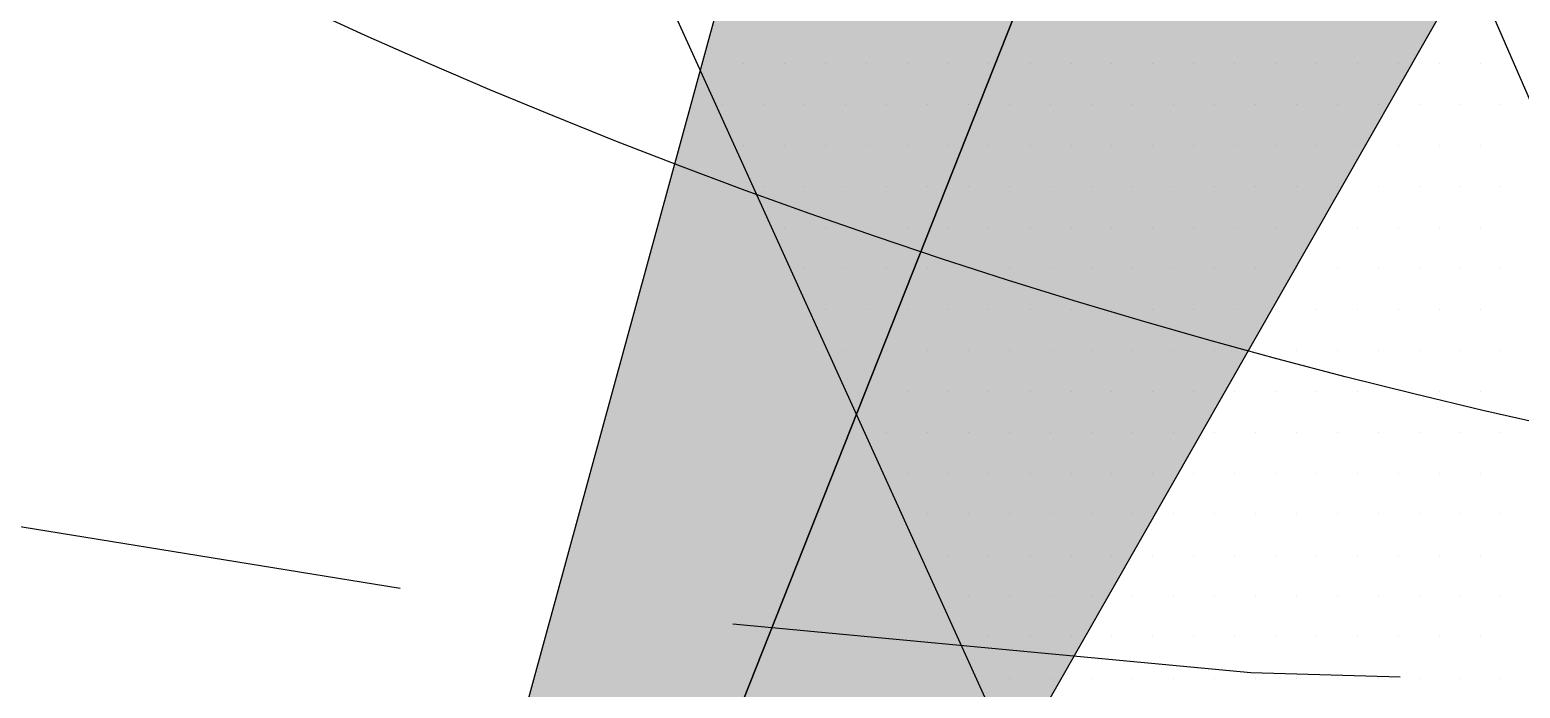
# Model space of a CAD drawing. Header units: metres. Extents: x 9606 to 9900, y 4805 to 4952.
# Drawn here: x 9863.816 to 9864.483, y 4850.37 to 4850.665 of the extents above; entities that cross this region are included whole.
import ezdxf

# ---------------------------------------------------------------- set-up
doc = ezdxf.new("R2010")
doc.units = ezdxf.units.M
doc.header["$LTSCALE"] = 2
doc.linetypes.add('CACHEX2', pattern=[0.75, 0.5, -0.25])
for name, color, linetype in [('CARTOUCHE', 7, 'Continuous'), ('LOGO', 4, 'Continuous'), ('rosace', 7, 'Continuous')]:
    doc.layers.add(name, color=color, linetype=linetype)

# ---------------------------------------------------------------- blocks, each defined once
blk = doc.blocks.new('A$C715108E3')
at = {"layer": 'LOGO', "color": 131}
for p, q in [((-13.1049, -22.8712), (-13.1049, -22.8712)), ((-13.0934, -22.8712), (-13.0934, -22.8712)), ((-13.0014, -22.8712), (-13.0014, -22.8712)), ((-12.9098, -22.8712), (-12.9098, -22.8712)), ((-12.8178, -22.8712), (-12.8178, -22.8712)), ((-12.7265, -22.8712), (-12.7265, -22.8712)), ((-12.6345, -22.8712), (-12.6345, -22.8712)), ((-12.5424, -22.8712), (-12.5424, -22.8712)), ((-12.4514, -22.8712), (-12.4514, -22.8712)), ((-12.3593, -22.8712), (-12.3593, -22.8712)), ((-12.2673, -22.8712), (-12.2673, -22.8712)), ((-12.1762, -22.8712), (-12.1762, -22.8712)), ((-12.0844, -22.8712), (-12.0844, -22.8712)), ((-11.9924, -22.8712), (-11.9924, -22.8712)), ((-11.9011, -22.8712), (-11.9011, -22.8712)), ((-11.8091, -22.8712), (-11.8091, -22.8712)), ((-11.7174, -22.8712), (-11.7174, -22.8712)), ((-11.6252, -22.8712), (-11.6252, -22.8712)), ((-11.5338, -22.8712), (-11.5338, -22.8712)), ((-11.442, -22.8712), (-11.442, -22.8712)), ((-11.3501, -22.8712), (-11.3501, -22.8712)), ((-13.0631, -22.9636), (-13.0631, -22.9636)), ((-13.0473, -22.9636), (-13.0473, -22.9636)), ((-12.9559, -22.9636), (-12.9559, -22.9636)), ((-12.8642, -22.9636), (-12.8642, -22.9636)), ((-12.7722, -22.9636), (-12.7722, -22.9636)), ((-12.6802, -22.9636), (-12.6802, -22.9636)), ((-12.5889, -22.9636), (-12.5889, -22.9636)), ((-12.4971, -22.9636), (-12.4971, -22.9636)), ((-12.4053, -22.9636), (-12.4053, -22.9636)), ((-12.3136, -22.9636), (-12.3136, -22.9636)), ((-12.2216, -22.9636), (-12.2216, -22.9636)), ((-12.1298, -22.9636), (-12.1298, -22.9636)), ((-12.0387, -22.9636), (-12.0387, -22.9636)), ((-11.9465, -22.9636), (-11.9465, -22.9636)), ((-11.8546, -22.9636), (-11.8546, -22.9636)), ((-11.7628, -22.9636), (-11.7628, -22.9636)), ((-11.6713, -22.9636), (-11.6713, -22.9636)), ((-11.5795, -22.9636), (-11.5795, -22.9636)), ((-11.4877, -22.9636), (-11.4877, -22.9636)), ((-11.3966, -22.9636), (-11.3966, -22.9636)), ((-11.3046, -22.9636), (-11.3046, -22.9636)), ((-13.0218, -23.055), (-13.0218, -23.055)), ((-13.0014, -23.055), (-13.0014, -23.055)), ((-12.9098, -23.055), (-12.9098, -23.055)), ((-12.8178, -23.055), (-12.8178, -23.055)), ((-12.7265, -23.055), (-12.7265, -23.055)), ((-12.6345, -23.055), (-12.6345, -23.055)), ((-12.5424, -23.055), (-12.5424, -23.055)), ((-12.4514, -23.055), (-12.4514, -23.055)), ((-12.3593, -23.055), (-12.3593, -23.055)), ((-12.2673, -23.055), (-12.2673, -23.055)), ((-12.1762, -23.055), (-12.1762, -23.055)), ((-12.0844, -23.055), (-12.0844, -23.055)), ((-11.9924, -23.055), (-11.9924, -23.055)), ((-11.9011, -23.055), (-11.9011, -23.055)), ((-11.8091, -23.055), (-11.8091, -23.055)), ((-11.7174, -23.055), (-11.7174, -23.055)), ((-11.6252, -23.055), (-11.6252, -23.055)), ((-11.5338, -23.055), (-11.5338, -23.055)), ((-11.442, -23.055), (-11.442, -23.055)), ((-11.3501, -23.055), (-11.3501, -23.055)), ((-12.9799, -23.1463), (-12.9799, -23.1463)), ((-12.9559, -23.1463), (-12.9559, -23.1463)), ((-12.8642, -23.1463), (-12.8642, -23.1463)), ((-12.7722, -23.1463), (-12.7722, -23.1463)), ((-12.6802, -23.1463), (-12.6802, -23.1463)), ((-12.5889, -23.1463), (-12.5889, -23.1463)), ((-12.4971, -23.1463), (-12.4971, -23.1463)), ((-12.4053, -23.1463), (-12.4053, -23.1463)), ((-12.3136, -23.1463), (-12.3136, -23.1463)), ((-12.2216, -23.1463), (-12.2216, -23.1463)), ((-12.1298, -23.1463), (-12.1298, -23.1463)), ((-12.0387, -23.1463), (-12.0387, -23.1463)), ((-11.9465, -23.1463), (-11.9465, -23.1463)), ((-11.8546, -23.1463), (-11.8546, -23.1463)), ((-11.7628, -23.1463), (-11.7628, -23.1463)), ((-11.6713, -23.1463), (-11.6713, -23.1463)), ((-11.5795, -23.1463), (-11.5795, -23.1463)), ((-11.4877, -23.1463), (-11.4877, -23.1463)), ((-11.3966, -23.1463), (-11.3966, -23.1463)), ((-11.3046, -23.1463), (-11.3046, -23.1463)), ((-12.9384, -23.2389), (-12.9384, -23.2389)), ((-12.9098, -23.2389), (-12.9098, -23.2389)), ((-12.8178, -23.2389), (-12.8178, -23.2389)), ((-12.7265, -23.2389), (-12.7265, -23.2389)), ((-12.6345, -23.2389), (-12.6345, -23.2389)), ((-12.5424, -23.2389), (-12.5424, -23.2389)), ((-12.4514, -23.2389), (-12.4514, -23.2389)), ((-12.3593, -23.2389), (-12.3593, -23.2389)), ((-12.2673, -23.2389), (-12.2673, -23.2389)), ((-12.1762, -23.2389), (-12.1762, -23.2389)), ((-12.0844, -23.2389), (-12.0844, -23.2389)), ((-11.9924, -23.2389), (-11.9924, -23.2389)), ((-11.9011, -23.2389), (-11.9011, -23.2389)), ((-11.8091, -23.2389), (-11.8091, -23.2389)), ((-11.7174, -23.2389), (-11.7174, -23.2389)), ((-11.6252, -23.2389), (-11.6252, -23.2389)), ((-11.5338, -23.2389), (-11.5338, -23.2389)), ((-11.442, -23.2389), (-11.442, -23.2389)), ((-11.3501, -23.2389), (-11.3501, -23.2389)), ((-12.8968, -23.3303), (-12.8968, -23.3303)), ((-12.8642, -23.3303), (-12.8642, -23.3303)), ((-12.7722, -23.3303), (-12.7722, -23.3303)), ((-12.6802, -23.3303), (-12.6802, -23.3303)), ((-12.5889, -23.3303), (-12.5889, -23.3303)), ((-12.4971, -23.3303), (-12.4971, -23.3303)), ((-12.4053, -23.3303), (-12.4053, -23.3303)), ((-12.3136, -23.3303), (-12.3136, -23.3303)), ((-12.2216, -23.3303), (-12.2216, -23.3303)), ((-12.1298, -23.3303), (-12.1298, -23.3303)), ((-12.0387, -23.3303), (-12.0387, -23.3303)), ((-11.9465, -23.3303), (-11.9465, -23.3303)), ((-11.8546, -23.3303), (-11.8546, -23.3303)), ((-11.7628, -23.3303), (-11.7628, -23.3303)), ((-11.6713, -23.3303), (-11.6713, -23.3303)), ((-11.5795, -23.3303), (-11.5795, -23.3303)), ((-11.4877, -23.3303), (-11.4877, -23.3303)), ((-11.3966, -23.3303), (-11.3966, -23.3303)), ((-11.3046, -23.3303), (-11.3046, -23.3303)), ((-12.8552, -23.4225), (-12.8552, -23.4225)), ((-12.8178, -23.4225), (-12.8178, -23.4225)), ((-12.7265, -23.4225), (-12.7265, -23.4225)), ((-12.6345, -23.4225), (-12.6345, -23.4225)), ((-12.5424, -23.4225), (-12.5424, -23.4225)), ((-12.4514, -23.4225), (-12.4514, -23.4225)), ((-12.3593, -23.4225), (-12.3593, -23.4225)), ((-12.2673, -23.4225), (-12.2673, -23.4225)), ((-12.1762, -23.4225), (-12.1762, -23.4225)), ((-12.0844, -23.4225), (-12.0844, -23.4225)), ((-11.9924, -23.4225), (-11.9924, -23.4225)), ((-11.9011, -23.4225), (-11.9011, -23.4225)), ((-11.8091, -23.4225), (-11.8091, -23.4225)), ((-11.7174, -23.4225), (-11.7174, -23.4225)), ((-11.6252, -23.4225), (-11.6252, -23.4225)), ((-11.5338, -23.4225), (-11.5338, -23.4225)), ((-11.442, -23.4225), (-11.442, -23.4225)), ((-11.3501, -23.4225), (-11.3501, -23.4225)), ((-12.8134, -23.5138), (-12.8134, -23.5138)), ((-12.7722, -23.5138), (-12.7722, -23.5138)), ((-12.6802, -23.5138), (-12.6802, -23.5138)), ((-12.5889, -23.5138), (-12.5889, -23.5138)), ((-12.4971, -23.5138), (-12.4971, -23.5138)), ((-12.4053, -23.5138), (-12.4053, -23.5138)), ((-12.3136, -23.5138), (-12.3136, -23.5138)), ((-12.2216, -23.5138), (-12.2216, -23.5138)), ((-12.1298, -23.5138), (-12.1298, -23.5138)), ((-12.0387, -23.5138), (-12.0387, -23.5138)), ((-11.9465, -23.5138), (-11.9465, -23.5138)), ((-11.8546, -23.5138), (-11.8546, -23.5138)), ((-11.7628, -23.5138), (-11.7628, -23.5138)), ((-11.6713, -23.5138), (-11.6713, -23.5138)), ((-11.5795, -23.5138), (-11.5795, -23.5138)), ((-11.4877, -23.5138), (-11.4877, -23.5138)), ((-11.3966, -23.5138), (-11.3966, -23.5138)), ((-11.3046, -23.5138), (-11.3046, -23.5138)), ((-12.7722, -23.6054), (-12.7722, -23.6054)), ((-12.7265, -23.6054), (-12.7265, -23.6054)), ((-12.6345, -23.6054), (-12.6345, -23.6054)), ((-12.5424, -23.6054), (-12.5424, -23.6054)), ((-12.4514, -23.6054), (-12.4514, -23.6054)), ((-12.3593, -23.6054), (-12.3593, -23.6054)), ((-12.2673, -23.6054), (-12.2673, -23.6054)), ((-12.1762, -23.6054), (-12.1762, -23.6054)), ((-12.0844, -23.6054), (-12.0844, -23.6054)), ((-11.9924, -23.6054), (-11.9924, -23.6054)), ((-11.9011, -23.6054), (-11.9011, -23.6054)), ((-11.8091, -23.6054), (-11.8091, -23.6054)), ((-11.7174, -23.6054), (-11.7174, -23.6054)), ((-11.6252, -23.6054), (-11.6252, -23.6054)), ((-11.5338, -23.6054), (-11.5338, -23.6054)), ((-11.442, -23.6054), (-11.442, -23.6054)), ((-11.3501, -23.6054), (-11.3501, -23.6054)), ((-12.7302, -23.6976), (-12.7302, -23.6976)), ((-12.6802, -23.6976), (-12.6802, -23.6976)), ((-12.5889, -23.6976), (-12.5889, -23.6976)), ((-12.4971, -23.6976), (-12.4971, -23.6976)), ((-12.4053, -23.6976), (-12.4053, -23.6976)), ((-12.3136, -23.6976), (-12.3136, -23.6976)), ((-12.2216, -23.6976), (-12.2216, -23.6976)), ((-12.1298, -23.6976), (-12.1298, -23.6976)), ((-12.0387, -23.6976), (-12.0387, -23.6976)), ((-11.9465, -23.6976), (-11.9465, -23.6976)), ((-11.8546, -23.6976), (-11.8546, -23.6976)), ((-11.7628, -23.6976), (-11.7628, -23.6976)), ((-11.6713, -23.6976), (-11.6713, -23.6976)), ((-11.5795, -23.6976), (-11.5795, -23.6976)), ((-11.4877, -23.6976), (-11.4877, -23.6976)), ((-11.3966, -23.6976), (-11.3966, -23.6976)), ((-11.3046, -23.6976), (-11.3046, -23.6976)), ((-12.6884, -23.7891), (-12.6884, -23.7891)), ((-12.6345, -23.7891), (-12.6345, -23.7891)), ((-12.5424, -23.7891), (-12.5424, -23.7891)), ((-12.4514, -23.7891), (-12.4514, -23.7891)), ((-12.3593, -23.7891), (-12.3593, -23.7891)), ((-12.2673, -23.7891), (-12.2673, -23.7891)), ((-12.1762, -23.7891), (-12.1762, -23.7891)), ((-12.0844, -23.7891), (-12.0844, -23.7891)), ((-11.9924, -23.7891), (-11.9924, -23.7891)), ((-11.9011, -23.7891), (-11.9011, -23.7891)), ((-11.8091, -23.7891), (-11.8091, -23.7891)), ((-11.7174, -23.7891), (-11.7174, -23.7891)), ((-11.6252, -23.7891), (-11.6252, -23.7891)), ((-11.5338, -23.7891), (-11.5338, -23.7891)), ((-11.442, -23.7891), (-11.442, -23.7891)), ((-11.3501, -23.7891), (-11.3501, -23.7891)), ((-12.6472, -23.8804), (-12.6472, -23.8804)), ((-12.5889, -23.8804), (-12.5889, -23.8804)), ((-12.4971, -23.8804), (-12.4971, -23.8804)), ((-12.4053, -23.8804), (-12.4053, -23.8804)), ((-12.3136, -23.8804), (-12.3136, -23.8804)), ((-12.2216, -23.8804), (-12.2216, -23.8804)), ((-12.1298, -23.8804), (-12.1298, -23.8804)), ((-12.0387, -23.8804), (-12.0387, -23.8804)), ((-11.9465, -23.8804), (-11.9465, -23.8804)), ((-11.8546, -23.8804), (-11.8546, -23.8804)), ((-11.7628, -23.8804), (-11.7628, -23.8804)), ((-11.6713, -23.8804), (-11.6713, -23.8804)), ((-11.5795, -23.8804), (-11.5795, -23.8804)), ((-11.4877, -23.8804), (-11.4877, -23.8804)), ((-11.3966, -23.8804), (-11.3966, -23.8804)), ((-11.3046, -23.8804), (-11.3046, -23.8804)), ((-12.605, -23.973), (-12.605, -23.973)), ((-12.5424, -23.973), (-12.5424, -23.973)), ((-12.4514, -23.973), (-12.4514, -23.973)), ((-12.3593, -23.973), (-12.3593, -23.973)), ((-12.2673, -23.973), (-12.2673, -23.973)), ((-12.1762, -23.973), (-12.1762, -23.973)), ((-12.0844, -23.973), (-12.0844, -23.973)), ((-11.9924, -23.973), (-11.9924, -23.973)), ((-11.9011, -23.973), (-11.9011, -23.973)), ((-11.8091, -23.973), (-11.8091, -23.973)), ((-11.7174, -23.973), (-11.7174, -23.973)), ((-11.6252, -23.973), (-11.6252, -23.973)), ((-11.5338, -23.973), (-11.5338, -23.973)), ((-11.442, -23.973), (-11.442, -23.973)), ((-11.3501, -23.973), (-11.3501, -23.973)), ((-12.5638, -24.0642), (-12.5638, -24.0642)), ((-12.4971, -24.0642), (-12.4971, -24.0642)), ((-12.4053, -24.0642), (-12.4053, -24.0642)), ((-12.3136, -24.0642), (-12.3136, -24.0642)), ((-12.2216, -24.0642), (-12.2216, -24.0642)), ((-12.1298, -24.0642), (-12.1298, -24.0642)), ((-12.0387, -24.0642), (-12.0387, -24.0642)), ((-11.9465, -24.0642), (-11.9465, -24.0642)), ((-11.8546, -24.0642), (-11.8546, -24.0642)), ((-11.7628, -24.0642), (-11.7628, -24.0642)), ((-11.6713, -24.0642), (-11.6713, -24.0642)), ((-11.5795, -24.0642), (-11.5795, -24.0642)), ((-11.4877, -24.0642), (-11.4877, -24.0642)), ((-11.3966, -24.0642), (-11.3966, -24.0642)), ((-11.3046, -24.0642), (-11.3046, -24.0642)), ((-12.522, -24.1555), (-12.522, -24.1555)), ((-12.4514, -24.1555), (-12.4514, -24.1555)), ((-12.3593, -24.1555), (-12.3593, -24.1555)), ((-12.2673, -24.1555), (-12.2673, -24.1555)), ((-12.1762, -24.1555), (-12.1762, -24.1555)), ((-12.0844, -24.1555), (-12.0844, -24.1555)), ((-11.9924, -24.1555), (-11.9924, -24.1555)), ((-11.9011, -24.1555), (-11.9011, -24.1555)), ((-11.8091, -24.1555), (-11.8091, -24.1555)), ((-11.7174, -24.1555), (-11.7174, -24.1555)), ((-11.6252, -24.1555), (-11.6252, -24.1555)), ((-11.5338, -24.1555), (-11.5338, -24.1555)), ((-11.442, -24.1555), (-11.442, -24.1555)), ((-11.3501, -24.1555), (-11.3501, -24.1555)), ((-12.4808, -24.2481), (-12.4808, -24.2481)), ((-12.4053, -24.2481), (-12.4053, -24.2481)), ((-12.3136, -24.2481), (-12.3136, -24.2481)), ((-12.2216, -24.2481), (-12.2216, -24.2481)), ((-12.1298, -24.2481), (-12.1298, -24.2481)), ((-12.0387, -24.2481), (-12.0387, -24.2481)), ((-11.9465, -24.2481), (-11.9465, -24.2481)), ((-11.8546, -24.2481), (-11.8546, -24.2481)), ((-11.7628, -24.2481), (-11.7628, -24.2481)), ((-11.6713, -24.2481), (-11.6713, -24.2481)), ((-11.5795, -24.2481), (-11.5795, -24.2481)), ((-11.4877, -24.2481), (-11.4877, -24.2481)), ((-11.3966, -24.2481), (-11.3966, -24.2481)), ((-11.3046, -24.2481), (-11.3046, -24.2481))]:
    blk.add_line(p, q, dxfattribs=at)
blk.add_lwpolyline([(-19.4659, -20.0075), (-15.0643, -20.4719), (-16.7516, -22.8048), (-16.3741, -23.1322), (-15.8207, -23.5348), (-15.4563, -23.799), (-13.7331, -21.4856), (-11.9601, -25.3945), (-11.4761, -25.5469), (-10.7095, -25.798), (-10.0926, -25.8741), (-9.9674, -25.8741), (-12.5584, -19.9248), (-11.816, -18.9068), (-10.4959, -20.6166), (-9.7792, -22.2122), (-8.7979, -20.9179), (-8.1187, -22.4645), (-6.9489, -21.0191), (-7.6382, -19.3811), (-6.116, -17.2939)], dxfattribs=at)
blk = doc.blocks.new('A$C581E6685')
at = {"layer": 'rosace'}
for color, points in [(40, [(-39.8519, 24.2064), (-46.2303, 8.0935), (-42.1559, 23.0023)]), (32, [(-39.8519, 24.2064), (-38.5844, 21.5046), (-46.2303, 8.0935)])]:
    blk.add_hatch(color=color, dxfattribs=at).paths.add_polyline_path(points)
at = {"layer": 'rosace', "color": 40}
blk.add_lwpolyline([(-39.8519, 24.2064), (-46.2303, 8.0935), (-42.1559, 23.0023)], close=True, dxfattribs=at)
at = {"layer": 'rosace', "color": 32}
blk.add_lwpolyline([(-39.8519, 24.2064), (-38.584, 21.5046), (-46.2303, 8.0935)], close=True, dxfattribs=at)
at = {"layer": 'rosace', "color": 32, "linetype": 'CACHEX2', "ltscale": 1.5}
blk.add_ellipse((-38.0538, 23.8138), major_axis=(-19.0311, -3.534), ratio=0.590567, dxfattribs=at)
at = {"layer": 'rosace', "color": 32}
blk.add_ellipse((-37.6144, 23.8499), major_axis=(-13.5768, -4.2839), ratio=0.791971, dxfattribs=at)
at = {"layer": 'CARTOUCHE'}
blk.add_blockref('A$C715108E3', (-31.6739, 36.3189), dxfattribs=at)

msp = doc.modelspace()

# ---------------------------------------------------------------- block references
at = {"layer": 'CARTOUCHE', "xscale": 0.2, "yscale": 0.2, "zscale": 0.2}
msp.add_blockref('A$C581E6685', (9873.0705, 4847.96026), dxfattribs=at)

doc.saveas('drawing.dxf')
